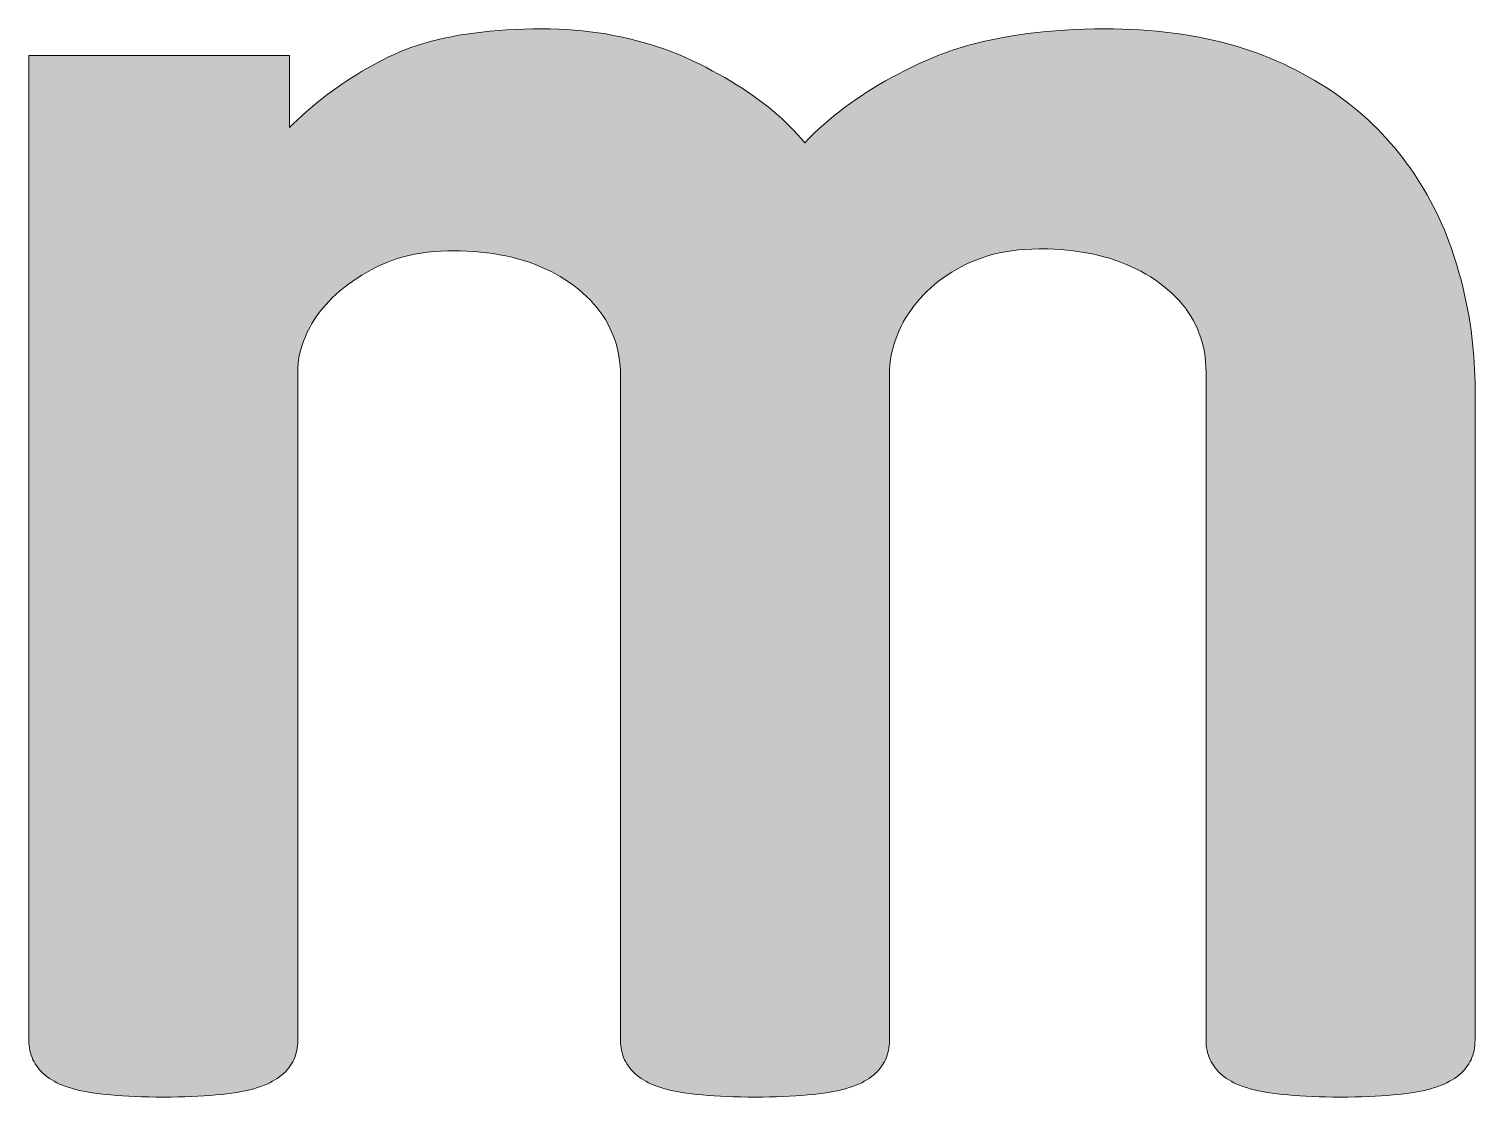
# Model space of a CAD drawing. Header units: millimetres. Extents: x 10297564 to 11610295, y -9287743 to -8409454.
# Drawn here: x 10789299 to 10791131, y -8952912 to -8951559 of the extents above; entities that cross this region are included whole.
import ezdxf

# ---------------------------------------------------------------- set-up
doc = ezdxf.new("R2010")
doc.units = ezdxf.units.MM
doc.header["$LTSCALE"] = 100
doc.layers.add('TITLE', color=7, linetype='Continuous', lineweight=0)

# ---------------------------------------------------------------- blocks, each defined once
blk = doc.blocks.new('DREAM_CI')
at = {"linetype": 'ByBlock', "true_color": 0x122a88}
blk.add_hatch(color=166, dxfattribs=at).paths.add_polyline_path([(80.6928, -6.1253), (80.6928, -12.1398), (80.6931, -12.1562), (80.6943, -12.1722), (80.6963, -12.1877), (80.699, -12.2029), (80.7025, -12.2177), (80.7068, -12.2321), (80.7118, -12.2461), (80.7177, -12.2596), (80.7243, -12.2728), (80.7316, -12.2856), (80.7398, -12.298), (80.7487, -12.31), (80.7584, -12.3216), (80.7689, -12.3328), (80.7801, -12.3437), (80.7921, -12.3541), (80.8049, -12.3641), (80.8184, -12.3737), (80.8327, -12.3829), (80.8478, -12.3917), (80.8636, -12.4001), (80.8805, -12.4082), (80.8988, -12.416), (80.9186, -12.4234), (80.9397, -12.4303), (80.9622, -12.4369), (80.9862, -12.4431), (81.0115, -12.4488), (81.0383, -12.4542), (81.0665, -12.4592), (81.096, -12.4637), (81.127, -12.4679), (81.1594, -12.4717), (81.1932, -12.4751), (81.2284, -12.4781), (81.265, -12.4806), (81.3029, -12.4828), (81.3423, -12.4846), (81.3831, -12.486), (81.4253, -12.487), (81.4689, -12.4876), (81.5139, -12.4878), (81.559, -12.4876), (81.6026, -12.487), (81.6449, -12.486), (81.6857, -12.4846), (81.7251, -12.4828), (81.7632, -12.4806), (81.7998, -12.4781), (81.8349, -12.4751), (81.8687, -12.4717), (81.9011, -12.4679), (81.9321, -12.4637), (81.9617, -12.4592), (81.9898, -12.4542), (82.0166, -12.4488), (82.042, -12.4431), (82.0659, -12.4369), (82.0885, -12.4303), (82.1097, -12.4234), (82.1295, -12.416), (82.1479, -12.4082), (82.1648, -12.4001), (82.1807, -12.3917), (82.1957, -12.3829), (82.21, -12.3737), (82.2235, -12.3641), (82.2363, -12.3541), (82.2482, -12.3437), (82.2594, -12.3328), (82.2698, -12.3216), (82.2795, -12.31), (82.2884, -12.298), (82.2965, -12.2856), (82.3038, -12.2728), (82.3104, -12.2596), (82.3162, -12.2461), (82.3212, -12.2321), (82.3254, -12.2177), (82.3289, -12.2029), (82.3316, -12.1877), (82.3335, -12.1722), (82.3347, -12.1562), (82.3351, -12.1398), (82.3351, -8.0358), (82.3371, -8.0045), (82.342, -7.9706), (82.3494, -7.9362), (82.3594, -7.9014), (82.3699, -7.8719), (82.3793, -7.8481), (82.3932, -7.8166), (82.408, -7.7878), (82.4214, -7.7639), (82.436, -7.7403), (82.4517, -7.717), (82.4685, -7.694), (82.4865, -7.6714), (82.5056, -7.649), (82.5258, -7.627), (82.5472, -7.6053), (82.5698, -7.5838), (82.5924, -7.5637), (82.6184, -7.5424), (82.644, -7.5227), (82.6704, -7.5038), (82.6975, -7.4856), (82.7255, -7.4681), (82.7542, -7.4513), (82.7837, -7.4353), (82.814, -7.42), (82.845, -7.4054), (82.878, -7.3911), (82.9095, -7.3786), (82.9432, -7.3669), (82.9779, -7.3565), (83.0137, -7.3474), (83.0505, -7.3395), (83.0884, -7.3329), (83.1273, -7.3275), (83.1672, -7.3234), (83.2083, -7.3206), (83.2504, -7.319), (83.2828, -7.3188), (83.3258, -7.3193), (83.368, -7.3207), (83.4094, -7.3232), (83.4501, -7.3266), (83.4899, -7.331), (83.529, -7.3364), (83.5674, -7.3428), (83.6049, -7.3501), (83.6417, -7.3584), (83.6777, -7.3677), (83.7129, -7.3779), (83.7474, -7.3891), (83.7811, -7.4013), (83.814, -7.4145), (83.8461, -7.4286), (83.8775, -7.4437), (83.9081, -7.4597), (83.938, -7.4767), (83.967, -7.4947), (83.9953, -7.5136), (84.0229, -7.5335), (84.0492, -7.5542), (84.0743, -7.5754), (84.0981, -7.5972), (84.1205, -7.6195), (84.1417, -7.6424), (84.1616, -7.6659), (84.1802, -7.6899), (84.1976, -7.7145), (84.2136, -7.7396), (84.2284, -7.7653), (84.2418, -7.7915), (84.254, -7.8183), (84.2649, -7.8457), (84.2746, -7.8736), (84.2829, -7.902), (84.2899, -7.931), (84.2957, -7.9605), (84.3002, -7.9906), (84.3034, -8.0213), (84.3053, -8.0525), (84.306, -8.0842), (84.306, -12.1398), (84.3064, -12.1562), (84.3075, -12.1722), (84.3095, -12.1877), (84.3123, -12.2029), (84.3158, -12.2177), (84.3201, -12.2321), (84.3252, -12.2461), (84.3311, -12.2596), (84.3377, -12.2728), (84.3451, -12.2856), (84.3533, -12.298), (84.3623, -12.31), (84.372, -12.3216), (84.3825, -12.3328), (84.3938, -12.3437), (84.4058, -12.3541), (84.4186, -12.3641), (84.4322, -12.3737), (84.4465, -12.3829), (84.4616, -12.3917), (84.4774, -12.4001), (84.4943, -12.4082), (84.5125, -12.416), (84.5322, -12.4234), (84.5533, -12.4303), (84.5758, -12.4369), (84.5998, -12.4431), (84.6251, -12.4488), (84.6519, -12.4542), (84.68, -12.4592), (84.7096, -12.4637), (84.7406, -12.4679), (84.773, -12.4717), (84.8068, -12.4751), (84.8421, -12.4781), (84.8787, -12.4806), (84.9167, -12.4828), (84.9561, -12.4846), (84.9969, -12.486), (85.0391, -12.487), (85.0827, -12.4876), (85.1277, -12.4878), (85.1728, -12.4876), (85.2165, -12.487), (85.2587, -12.486), (85.2996, -12.4846), (85.339, -12.4828), (85.377, -12.4806), (85.4136, -12.4781), (85.4488, -12.4751), (85.4826, -12.4717), (85.515, -12.4679), (85.546, -12.4637), (85.5756, -12.4592), (85.6038, -12.4542), (85.6306, -12.4488), (85.656, -12.4431), (85.68, -12.4369), (85.7027, -12.4303), (85.7239, -12.4234), (85.7438, -12.416), (85.7622, -12.4082), (85.7793, -12.4001), (85.795, -12.3917), (85.81, -12.3829), (85.8242, -12.3737), (85.8377, -12.3641), (85.8504, -12.3541), (85.8623, -12.3437), (85.8734, -12.3328), (85.8838, -12.3216), (85.8934, -12.31), (85.9023, -12.298), (85.9104, -12.2856), (85.9177, -12.2728), (85.9242, -12.2596), (85.93, -12.2461), (85.935, -12.2321), (85.9393, -12.2177), (85.9427, -12.2029), (85.9454, -12.1877), (85.9474, -12.1722), (85.9485, -12.1562), (85.9489, -12.1398), (85.9489, -8.0479), (85.9507, -8.0164), (85.955, -7.9819), (85.9617, -7.9467), (85.9691, -7.9168), (85.976, -7.8926), (85.984, -7.8681), (85.993, -7.8434), (86.0061, -7.8103), (86.02, -7.7803), (86.0329, -7.7554), (86.0469, -7.7309), (86.0621, -7.7067), (86.0784, -7.6828), (86.0958, -7.6593), (86.1144, -7.6361), (86.1341, -7.6132), (86.155, -7.5906), (86.1774, -7.5678), (86.2, -7.5464), (86.224, -7.5253), (86.2489, -7.5051), (86.2748, -7.4858), (86.3015, -7.4672), (86.3292, -7.4495), (86.3579, -7.4327), (86.3874, -7.4167), (86.4178, -7.4015), (86.4491, -7.3872), (86.4815, -7.3736), (86.5147, -7.3614), (86.549, -7.3503), (86.5844, -7.3406), (86.6207, -7.332), (86.6581, -7.3248), (86.6965, -7.3188), (86.736, -7.3141), (86.7765, -7.3106), (86.8181, -7.3084), (86.8621, -7.3074), (86.9135, -7.308), (86.9545, -7.3094), (86.9949, -7.3118), (87.0345, -7.3151), (87.0734, -7.3194), (87.1116, -7.3246), (87.1491, -7.3307), (87.1859, -7.3378), (87.2219, -7.3459), (87.2572, -7.3549), (87.2918, -7.3648), (87.3257, -7.3757), (87.3589, -7.3875), (87.3913, -7.4003), (87.423, -7.414), (87.454, -7.4287), (87.4843, -7.4443), (87.5138, -7.4609), (87.5426, -7.4784), (87.5707, -7.4969), (87.5981, -7.5163), (87.6245, -7.5364), (87.6496, -7.557), (87.6735, -7.5783), (87.6961, -7.6001), (87.7173, -7.6225), (87.7373, -7.6456), (87.756, -7.6692), (87.7734, -7.6934), (87.7895, -7.7182), (87.8044, -7.7436), (87.8179, -7.7695), (87.8302, -7.7961), (87.8411, -7.8232), (87.8508, -7.8509), (87.8592, -7.8792), (87.8663, -7.9081), (87.8721, -7.9376), (87.8766, -7.9676), (87.8798, -7.9982), (87.8817, -8.0294), (87.8824, -8.0612), (87.8824, -12.1398), (87.8828, -12.1562), (87.8839, -12.1722), (87.8859, -12.1877), (87.8886, -12.2029), (87.892, -12.2177), (87.8963, -12.2321), (87.9013, -12.2461), (87.9071, -12.2596), (87.9136, -12.2728), (87.9209, -12.2856), (87.929, -12.298), (87.9379, -12.31), (87.9475, -12.3216), (87.9579, -12.3328), (87.969, -12.3437), (87.9809, -12.3541), (87.9936, -12.3641), (88.0071, -12.3737), (88.0213, -12.3829), (88.0362, -12.3917), (88.052, -12.4001), (88.0691, -12.4082), (88.0875, -12.416), (88.1074, -12.4234), (88.1286, -12.4303), (88.1512, -12.4369), (88.1753, -12.4431), (88.2007, -12.4488), (88.2275, -12.4542), (88.2557, -12.4592), (88.2853, -12.4637), (88.3163, -12.4679), (88.3487, -12.4717), (88.3825, -12.4751), (88.4177, -12.4781), (88.4543, -12.4806), (88.4923, -12.4828), (88.5317, -12.4846), (88.5726, -12.486), (88.6148, -12.487), (88.6585, -12.4876), (88.7035, -12.4878), (88.7485, -12.4876), (88.7921, -12.487), (88.8344, -12.486), (88.8752, -12.4846), (88.9146, -12.4828), (88.9526, -12.4806), (88.9892, -12.4781), (89.0244, -12.4751), (89.0582, -12.4717), (89.0907, -12.4679), (89.1216, -12.4637), (89.1512, -12.4592), (89.1794, -12.4542), (89.2062, -12.4488), (89.2315, -12.4431), (89.2555, -12.4369), (89.278, -12.4303), (89.2991, -12.4234), (89.3188, -12.416), (89.337, -12.4082), (89.3539, -12.4001), (89.3699, -12.3917), (89.3851, -12.3829), (89.3995, -12.3737), (89.4131, -12.3641), (89.426, -12.3541), (89.438, -12.3437), (89.4493, -12.3328), (89.4598, -12.3216), (89.4695, -12.31), (89.4784, -12.298), (89.4866, -12.2856), (89.494, -12.2728), (89.5006, -12.2596), (89.5064, -12.2461), (89.5114, -12.2321), (89.5157, -12.2177), (89.5191, -12.2029), (89.5218, -12.1877), (89.5238, -12.1722), (89.5249, -12.1562), (89.5253, -12.1398), (89.5253, -8.165), (89.525, -8.1242), (89.5241, -8.0836), (89.5226, -8.0431), (89.5204, -8.0027), (89.5177, -7.9625), (89.5144, -7.9224), (89.5104, -7.8824), (89.5058, -7.8426), (89.5007, -7.8029), (89.4949, -7.7633), (89.4885, -7.7239), (89.4816, -7.6846), (89.474, -7.6454), (89.4658, -7.6064), (89.4571, -7.5675), (89.4477, -7.5287), (89.4377, -7.4901), (89.4272, -7.4516), (89.416, -7.4132), (89.4042, -7.375), (89.3919, -7.3368), (89.379, -7.299), (89.3654, -7.2616), (89.3512, -7.2245), (89.3363, -7.1879), (89.3207, -7.1517), (89.3045, -7.116), (89.2876, -7.0806), (89.27, -7.0456), (89.2518, -7.0111), (89.2329, -6.977), (89.2133, -6.9433), (89.193, -6.91), (89.1721, -6.8772), (89.1506, -6.8447), (89.1283, -6.8127), (89.1054, -6.7812), (89.0819, -6.75), (89.0577, -6.7193), (89.0328, -6.689), (89.0072, -6.6591), (88.981, -6.6297), (88.9543, -6.6007), (88.9269, -6.5724), (88.8987, -6.5446), (88.8699, -6.5174), (88.8404, -6.4907), (88.8102, -6.4647), (88.7793, -6.4392), (88.7477, -6.4143), (88.7153, -6.3899), (88.6823, -6.3661), (88.6487, -6.343), (88.6143, -6.3203), (88.5792, -6.2983), (88.5434, -6.2768), (88.507, -6.2559), (88.4699, -6.2356), (88.432, -6.2158), (88.3935, -6.1966), (88.3544, -6.178), (88.3145, -6.1599), (88.2739, -6.1425), (88.2327, -6.1258), (88.1908, -6.11), (88.1482, -6.095), (88.1049, -6.0808), (88.0608, -6.0674), (88.0161, -6.0548), (87.9707, -6.0431), (87.9247, -6.0321), (87.8779, -6.022), (87.8304, -6.0127), (87.7822, -6.0042), (87.7334, -5.9965), (87.6838, -5.9897), (87.6336, -5.9836), (87.5827, -5.9783), (87.531, -5.9739), (87.4787, -5.9703), (87.4257, -5.9675), (87.3721, -5.9654), (87.3177, -5.9642), (87.2626, -5.9638), (87.2007, -5.9643), (87.1396, -5.9656), (87.0796, -5.9678), (87.0205, -5.9709), (86.9623, -5.9749), (86.9052, -5.9798), (86.8489, -5.9856), (86.7937, -5.9923), (86.7394, -5.9998), (86.6861, -6.0083), (86.6337, -6.0176), (86.5823, -6.0279), (86.5319, -6.039), (86.4825, -6.0511), (86.4341, -6.064), (86.3866, -6.0778), (86.3401, -6.0926), (86.2946, -6.1082), (86.2501, -6.1247), (86.2065, -6.1421), (86.164, -6.1605), (86.1222, -6.1795), (86.0811, -6.199), (86.0407, -6.219), (86.001, -6.2394), (85.962, -6.2603), (85.9237, -6.2817), (85.8861, -6.3035), (85.8491, -6.3258), (85.8129, -6.3486), (85.7773, -6.3718), (85.7424, -6.3956), (85.7082, -6.4198), (85.6746, -6.4444), (85.6418, -6.4696), (85.6096, -6.4952), (85.5781, -6.5213), (85.5473, -6.5479), (85.5172, -6.5749), (85.4877, -6.6024), (85.4589, -6.6304), (85.4308, -6.6589), (85.4098, -6.6336), (85.3879, -6.6086), (85.365, -6.5838), (85.3411, -6.5592), (85.3162, -6.5349), (85.2904, -6.5108), (85.2636, -6.487), (85.2359, -6.4634), (85.2072, -6.44), (85.1775, -6.4169), (85.1468, -6.394), (85.1152, -6.3713), (85.0826, -6.3489), (85.049, -6.3267), (85.0144, -6.3047), (84.9789, -6.283), (84.9424, -6.2615), (84.905, -6.2402), (84.8665, -6.2191), (84.8271, -6.1983), (84.7867, -6.1776), (84.7454, -6.1578), (84.7037, -6.1388), (84.6616, -6.1209), (84.619, -6.1039), (84.576, -6.0879), (84.5326, -6.0729), (84.4887, -6.0589), (84.4444, -6.0458), (84.3997, -6.0336), (84.3545, -6.0225), (84.3088, -6.0123), (84.2627, -6.0031), (84.2161, -5.9949), (84.1691, -5.9876), (84.1217, -5.9813), (84.0737, -5.9759), (84.0254, -5.9716), (83.9765, -5.9682), (83.9272, -5.9658), (83.8774, -5.9643), (83.8271, -5.9638), (83.771, -5.9642), (83.7161, -5.9654), (83.6622, -5.9673), (83.6095, -5.9701), (83.5579, -5.9736), (83.5075, -5.9779), (83.4582, -5.983), (83.4099, -5.9889), (83.3629, -5.9956), (83.3169, -6.003), (83.272, -6.0113), (83.2283, -6.0203), (83.1857, -6.0302), (83.1442, -6.0408), (83.1038, -6.0522), (83.0646, -6.0644), (83.0264, -6.0774), (82.9894, -6.0912), (82.9535, -6.1058), (82.9187, -6.1212), (82.885, -6.1374), (82.8521, -6.1542), (82.8196, -6.1713), (82.7876, -6.1887), (82.756, -6.2066), (82.7248, -6.2247), (82.6941, -6.2433), (82.6638, -6.2622), (82.634, -6.2815), (82.6046, -6.3012), (82.5756, -6.3212), (82.547, -6.3416), (82.5189, -6.3624), (82.4912, -6.3835), (82.464, -6.405), (82.4371, -6.4269), (82.4108, -6.4492), (82.3848, -6.4718), (82.3592, -6.4948), (82.3341, -6.5182), (82.3094, -6.5419), (82.2852, -6.5661), (82.2852, -6.1253)])
at = {"color": 166, "linetype": 'ByBlock', "true_color": 0x122a88}
blk.add_lwpolyline([(82.3351, -8.0358), (82.3371, -8.0045), (82.342, -7.9706), (82.3494, -7.9362), (82.3594, -7.9014), (82.3699, -7.8719), (82.3793, -7.8481), (82.3932, -7.8166), (82.408, -7.7878), (82.4214, -7.7639), (82.436, -7.7403), (82.4517, -7.717), (82.4685, -7.694), (82.4865, -7.6714), (82.5056, -7.649), (82.5258, -7.627), (82.5472, -7.6053), (82.5698, -7.5838), (82.5924, -7.5637), (82.6184, -7.5424), (82.644, -7.5227), (82.6704, -7.5038), (82.6975, -7.4856), (82.7255, -7.4681), (82.7542, -7.4513), (82.7837, -7.4353), (82.814, -7.42), (82.845, -7.4054), (82.878, -7.3911), (82.9095, -7.3786), (82.9432, -7.3669), (82.9779, -7.3565), (83.0137, -7.3474), (83.0505, -7.3395), (83.0884, -7.3329), (83.1273, -7.3275), (83.1672, -7.3234), (83.2083, -7.3206), (83.2504, -7.319), (83.2828, -7.3188), (83.3258, -7.3193), (83.368, -7.3207), (83.4094, -7.3232), (83.4501, -7.3266), (83.4899, -7.331), (83.529, -7.3364), (83.5674, -7.3428), (83.6049, -7.3501), (83.6417, -7.3584), (83.6777, -7.3677), (83.7129, -7.3779), (83.7474, -7.3891), (83.7811, -7.4013), (83.814, -7.4145), (83.8461, -7.4286), (83.8775, -7.4437), (83.9081, -7.4597), (83.938, -7.4767), (83.967, -7.4947), (83.9953, -7.5136), (84.0229, -7.5335), (84.0492, -7.5542), (84.0743, -7.5754), (84.0981, -7.5972), (84.1205, -7.6195), (84.1417, -7.6424), (84.1616, -7.6659), (84.1802, -7.6899), (84.1976, -7.7145), (84.2136, -7.7396), (84.2284, -7.7653), (84.2418, -7.7915), (84.254, -7.8183), (84.2649, -7.8457), (84.2746, -7.8736), (84.2829, -7.902), (84.2899, -7.931), (84.2957, -7.9605), (84.3002, -7.9906), (84.3034, -8.0213), (84.3053, -8.0525), (84.306, -8.0842), (84.306, -12.1398), (84.3064, -12.1562), (84.3075, -12.1722), (84.3095, -12.1877), (84.3123, -12.2029), (84.3158, -12.2177), (84.3201, -12.2321), (84.3252, -12.2461), (84.3311, -12.2596), (84.3377, -12.2728), (84.3451, -12.2856), (84.3533, -12.298), (84.3623, -12.31), (84.372, -12.3216), (84.3825, -12.3328), (84.3938, -12.3437), (84.4058, -12.3541), (84.4186, -12.3641), (84.4322, -12.3737), (84.4465, -12.3829), (84.4616, -12.3917), (84.4774, -12.4001), (84.4943, -12.4082), (84.5125, -12.416), (84.5322, -12.4234), (84.5533, -12.4303), (84.5758, -12.4369), (84.5998, -12.4431), (84.6251, -12.4488), (84.6519, -12.4542), (84.68, -12.4592), (84.7096, -12.4637), (84.7406, -12.4679), (84.773, -12.4717), (84.8068, -12.4751), (84.8421, -12.4781), (84.8787, -12.4806), (84.9167, -12.4828), (84.9561, -12.4846), (84.9969, -12.486), (85.0391, -12.487), (85.0827, -12.4876), (85.1277, -12.4878), (85.1728, -12.4876), (85.2165, -12.487), (85.2587, -12.486), (85.2996, -12.4846), (85.339, -12.4828), (85.377, -12.4806), (85.4136, -12.4781), (85.4488, -12.4751), (85.4826, -12.4717), (85.515, -12.4679), (85.546, -12.4637), (85.5756, -12.4592), (85.6038, -12.4542), (85.6306, -12.4488), (85.656, -12.4431), (85.68, -12.4369), (85.7027, -12.4303), (85.7239, -12.4234), (85.7438, -12.416), (85.7622, -12.4082), (85.7793, -12.4001), (85.795, -12.3917), (85.81, -12.3829), (85.8242, -12.3737), (85.8377, -12.3641), (85.8504, -12.3541), (85.8623, -12.3437), (85.8734, -12.3328), (85.8838, -12.3216), (85.8934, -12.31), (85.9023, -12.298), (85.9104, -12.2856), (85.9177, -12.2728), (85.9242, -12.2596), (85.93, -12.2461), (85.935, -12.2321), (85.9393, -12.2177), (85.9427, -12.2029), (85.9454, -12.1877), (85.9474, -12.1722), (85.9485, -12.1562), (85.9489, -12.1398), (85.9489, -8.0479), (85.9507, -8.0164), (85.955, -7.9819), (85.9617, -7.9467), (85.9691, -7.9168), (85.976, -7.8926), (85.984, -7.8681), (85.993, -7.8434), (86.0061, -7.8103), (86.02, -7.7803), (86.0329, -7.7554), (86.0469, -7.7309), (86.0621, -7.7067), (86.0784, -7.6828), (86.0958, -7.6593), (86.1144, -7.6361), (86.1341, -7.6132), (86.155, -7.5906), (86.1774, -7.5678), (86.2, -7.5464), (86.224, -7.5253), (86.2489, -7.5051), (86.2748, -7.4858), (86.3015, -7.4672), (86.3292, -7.4495), (86.3579, -7.4327), (86.3874, -7.4167), (86.4178, -7.4015), (86.4491, -7.3872), (86.4815, -7.3736), (86.5147, -7.3614), (86.549, -7.3503), (86.5844, -7.3406), (86.6207, -7.332), (86.6581, -7.3248), (86.6965, -7.3188), (86.736, -7.3141), (86.7765, -7.3106), (86.8181, -7.3084), (86.8621, -7.3074), (86.9135, -7.308), (86.9545, -7.3094), (86.9949, -7.3118), (87.0345, -7.3151), (87.0734, -7.3194), (87.1116, -7.3246), (87.1491, -7.3307), (87.1859, -7.3378), (87.2219, -7.3459), (87.2572, -7.3549), (87.2918, -7.3648), (87.3257, -7.3757), (87.3589, -7.3875), (87.3913, -7.4003), (87.423, -7.414), (87.454, -7.4287), (87.4843, -7.4443), (87.5138, -7.4609), (87.5426, -7.4784), (87.5707, -7.4969), (87.5981, -7.5163), (87.6245, -7.5364), (87.6496, -7.557), (87.6735, -7.5783), (87.6961, -7.6001), (87.7173, -7.6225), (87.7373, -7.6456), (87.756, -7.6692), (87.7734, -7.6934), (87.7895, -7.7182), (87.8044, -7.7436), (87.8179, -7.7695), (87.8302, -7.7961), (87.8411, -7.8232), (87.8508, -7.8509), (87.8592, -7.8792), (87.8663, -7.9081), (87.8721, -7.9376), (87.8766, -7.9676), (87.8798, -7.9982), (87.8817, -8.0294), (87.8824, -8.0612), (87.8824, -12.1398), (87.8828, -12.1562), (87.8839, -12.1722), (87.8859, -12.1877), (87.8886, -12.2029), (87.892, -12.2177), (87.8963, -12.2321), (87.9013, -12.2461), (87.9071, -12.2596), (87.9136, -12.2728), (87.9209, -12.2856), (87.929, -12.298), (87.9379, -12.31), (87.9475, -12.3216), (87.9579, -12.3328), (87.969, -12.3437), (87.9809, -12.3541), (87.9936, -12.3641), (88.0071, -12.3737), (88.0213, -12.3829), (88.0362, -12.3917), (88.052, -12.4001), (88.0691, -12.4082), (88.0875, -12.416), (88.1074, -12.4234), (88.1286, -12.4303), (88.1512, -12.4369), (88.1753, -12.4431), (88.2007, -12.4488), (88.2275, -12.4542), (88.2557, -12.4592), (88.2853, -12.4637), (88.3163, -12.4679), (88.3487, -12.4717), (88.3825, -12.4751), (88.4177, -12.4781), (88.4543, -12.4806), (88.4923, -12.4828), (88.5317, -12.4846), (88.5726, -12.486), (88.6148, -12.487), (88.6585, -12.4876), (88.7035, -12.4878), (88.7485, -12.4876), (88.7921, -12.487), (88.8344, -12.486), (88.8752, -12.4846), (88.9146, -12.4828), (88.9526, -12.4806), (88.9892, -12.4781), (89.0244, -12.4751), (89.0582, -12.4717), (89.0907, -12.4679), (89.1216, -12.4637), (89.1512, -12.4592), (89.1794, -12.4542), (89.2062, -12.4488), (89.2315, -12.4431), (89.2555, -12.4369), (89.278, -12.4303), (89.2991, -12.4234), (89.3188, -12.416), (89.337, -12.4082), (89.3539, -12.4001), (89.3699, -12.3917), (89.3851, -12.3829), (89.3995, -12.3737), (89.4131, -12.3641), (89.426, -12.3541), (89.438, -12.3437), (89.4493, -12.3328), (89.4598, -12.3216), (89.4695, -12.31), (89.4784, -12.298), (89.4866, -12.2856), (89.494, -12.2728), (89.5006, -12.2596), (89.5064, -12.2461), (89.5114, -12.2321), (89.5157, -12.2177), (89.5191, -12.2029), (89.5218, -12.1877), (89.5238, -12.1722), (89.5249, -12.1562), (89.5253, -12.1398), (89.5253, -8.165), (89.525, -8.1242), (89.5241, -8.0836), (89.5226, -8.0431), (89.5204, -8.0027), (89.5177, -7.9625), (89.5144, -7.9224), (89.5104, -7.8824), (89.5058, -7.8426), (89.5007, -7.8029), (89.4949, -7.7633), (89.4885, -7.7239), (89.4816, -7.6846), (89.474, -7.6454), (89.4658, -7.6064), (89.4571, -7.5675), (89.4477, -7.5287), (89.4377, -7.4901), (89.4272, -7.4516), (89.416, -7.4132), (89.4042, -7.375), (89.3919, -7.3368), (89.379, -7.299), (89.3654, -7.2616), (89.3512, -7.2245), (89.3363, -7.1879), (89.3207, -7.1517), (89.3045, -7.116), (89.2876, -7.0806), (89.27, -7.0456), (89.2518, -7.0111), (89.2329, -6.977), (89.2133, -6.9433), (89.193, -6.91), (89.1721, -6.8772), (89.1506, -6.8447), (89.1283, -6.8127), (89.1054, -6.7812), (89.0819, -6.75), (89.0577, -6.7193), (89.0328, -6.689), (89.0072, -6.6591), (88.981, -6.6297), (88.9543, -6.6007), (88.9269, -6.5724), (88.8987, -6.5446), (88.8699, -6.5174), (88.8404, -6.4907), (88.8102, -6.4647), (88.7793, -6.4392), (88.7477, -6.4143), (88.7153, -6.3899), (88.6823, -6.3661), (88.6487, -6.343), (88.6143, -6.3203), (88.5792, -6.2983), (88.5434, -6.2768), (88.507, -6.2559), (88.4699, -6.2356), (88.432, -6.2158), (88.3935, -6.1966), (88.3544, -6.178), (88.3145, -6.1599), (88.2739, -6.1425), (88.2327, -6.1258), (88.1908, -6.11), (88.1482, -6.095), (88.1049, -6.0808), (88.0608, -6.0674), (88.0161, -6.0548), (87.9707, -6.0431), (87.9247, -6.0321), (87.8779, -6.022), (87.8304, -6.0127), (87.7822, -6.0042), (87.7334, -5.9965), (87.6838, -5.9897), (87.6336, -5.9836), (87.5827, -5.9783), (87.531, -5.9739), (87.4787, -5.9703), (87.4257, -5.9675), (87.3721, -5.9654), (87.3177, -5.9642), (87.2626, -5.9638), (87.2007, -5.9643), (87.1396, -5.9656), (87.0796, -5.9678), (87.0205, -5.9709), (86.9623, -5.9749), (86.9052, -5.9798), (86.8489, -5.9856), (86.7937, -5.9923), (86.7394, -5.9998), (86.6861, -6.0083), (86.6337, -6.0176), (86.5823, -6.0279), (86.5319, -6.039), (86.4825, -6.0511), (86.4341, -6.064), (86.3866, -6.0778), (86.3401, -6.0926), (86.2946, -6.1082), (86.2501, -6.1247), (86.2065, -6.1421), (86.164, -6.1605), (86.1222, -6.1795), (86.0811, -6.199), (86.0407, -6.219), (86.001, -6.2394), (85.962, -6.2603), (85.9237, -6.2817), (85.8861, -6.3035), (85.8491, -6.3258), (85.8129, -6.3486), (85.7773, -6.3718), (85.7424, -6.3956), (85.7082, -6.4198), (85.6746, -6.4444), (85.6418, -6.4696), (85.6096, -6.4952), (85.5781, -6.5213), (85.5473, -6.5479), (85.5172, -6.5749), (85.4877, -6.6024), (85.4589, -6.6304), (85.4308, -6.6589), (85.4098, -6.6336), (85.3879, -6.6086), (85.365, -6.5838), (85.3411, -6.5592), (85.3162, -6.5349), (85.2904, -6.5108), (85.2636, -6.487), (85.2359, -6.4634), (85.2072, -6.44), (85.1775, -6.4169), (85.1468, -6.394), (85.1152, -6.3713), (85.0826, -6.3489), (85.049, -6.3267), (85.0144, -6.3047), (84.9789, -6.283), (84.9424, -6.2615), (84.905, -6.2402), (84.8665, -6.2191), (84.8271, -6.1983), (84.7867, -6.1776), (84.7454, -6.1578), (84.7037, -6.1388), (84.6616, -6.1209), (84.619, -6.1039), (84.576, -6.0879), (84.5326, -6.0729), (84.4887, -6.0589), (84.4444, -6.0458), (84.3997, -6.0336), (84.3545, -6.0225), (84.3088, -6.0123), (84.2627, -6.0031), (84.2161, -5.9949), (84.1691, -5.9876), (84.1217, -5.9813), (84.0737, -5.9759), (84.0254, -5.9716), (83.9765, -5.9682), (83.9272, -5.9658), (83.8774, -5.9643), (83.8271, -5.9638), (83.771, -5.9642), (83.7161, -5.9654), (83.6622, -5.9673), (83.6095, -5.9701), (83.5579, -5.9736), (83.5075, -5.9779), (83.4582, -5.983), (83.4099, -5.9889), (83.3629, -5.9956), (83.3169, -6.003), (83.272, -6.0113), (83.2283, -6.0203), (83.1857, -6.0302), (83.1442, -6.0408), (83.1038, -6.0522), (83.0646, -6.0644), (83.0264, -6.0774), (82.9894, -6.0912), (82.9535, -6.1058), (82.9187, -6.1212), (82.885, -6.1374), (82.8521, -6.1542), (82.8196, -6.1713), (82.7876, -6.1887), (82.756, -6.2066), (82.7248, -6.2247), (82.6941, -6.2433), (82.6638, -6.2622), (82.634, -6.2815), (82.6046, -6.3012), (82.5756, -6.3212), (82.547, -6.3416), (82.5189, -6.3624), (82.4912, -6.3835), (82.464, -6.405), (82.4371, -6.4269), (82.4108, -6.4492), (82.3848, -6.4718), (82.3592, -6.4948), (82.3341, -6.5182), (82.3094, -6.5419), (82.2852, -6.5661), (82.2852, -6.1253), (80.6928, -6.1253), (80.6928, -12.1398), (80.6931, -12.1562), (80.6943, -12.1722), (80.6963, -12.1877), (80.699, -12.2029), (80.7025, -12.2177), (80.7068, -12.2321), (80.7118, -12.2461), (80.7177, -12.2596), (80.7243, -12.2728), (80.7316, -12.2856), (80.7398, -12.298), (80.7487, -12.31), (80.7584, -12.3216), (80.7689, -12.3328), (80.7801, -12.3437), (80.7921, -12.3541), (80.8049, -12.3641), (80.8184, -12.3737), (80.8327, -12.3829), (80.8478, -12.3917), (80.8636, -12.4001), (80.8805, -12.4082), (80.8988, -12.416), (80.9186, -12.4234), (80.9397, -12.4303), (80.9622, -12.4369), (80.9862, -12.4431), (81.0115, -12.4488), (81.0383, -12.4542), (81.0665, -12.4592), (81.096, -12.4637), (81.127, -12.4679), (81.1594, -12.4717), (81.1932, -12.4751), (81.2284, -12.4781), (81.265, -12.4806), (81.3029, -12.4828), (81.3423, -12.4846), (81.3831, -12.486), (81.4253, -12.487), (81.4689, -12.4876), (81.5139, -12.4878), (81.559, -12.4876), (81.6026, -12.487), (81.6449, -12.486), (81.6857, -12.4846), (81.7251, -12.4828), (81.7632, -12.4806), (81.7998, -12.4781), (81.8349, -12.4751), (81.8687, -12.4717), (81.9011, -12.4679), (81.9321, -12.4637), (81.9617, -12.4592), (81.9898, -12.4542), (82.0166, -12.4488), (82.042, -12.4431), (82.0659, -12.4369), (82.0885, -12.4303), (82.1097, -12.4234), (82.1295, -12.416), (82.1479, -12.4082), (82.1648, -12.4001), (82.1807, -12.3917), (82.1957, -12.3829), (82.21, -12.3737), (82.2235, -12.3641), (82.2363, -12.3541), (82.2482, -12.3437), (82.2594, -12.3328), (82.2698, -12.3216), (82.2795, -12.31), (82.2884, -12.298), (82.2965, -12.2856), (82.3038, -12.2728), (82.3104, -12.2596), (82.3162, -12.2461), (82.3212, -12.2321), (82.3254, -12.2177), (82.3289, -12.2029), (82.3316, -12.1877), (82.3335, -12.1722), (82.3347, -12.1562), (82.3351, -12.1398), (82.3351, -8.0358)], close=True, dxfattribs=at)
blk = doc.blocks.new('A$C78AD5414')
at = {"xscale": 1.036945541022593, "yscale": 1.036945541022593, "zscale": 1.036945541022593}
blk.add_blockref('DREAM_CI', (272.5018, 45.3251), dxfattribs=at)

msp = doc.modelspace()

# ---------------------------------------------------------------- block references
at = {"layer": 'TITLE', "color": 4, "xscale": 200, "yscale": 200, "zscale": 200}
msp.add_blockref('A$C78AD5414', (10718064, -8959387.5), dxfattribs=at)

doc.saveas('drawing.dxf')
